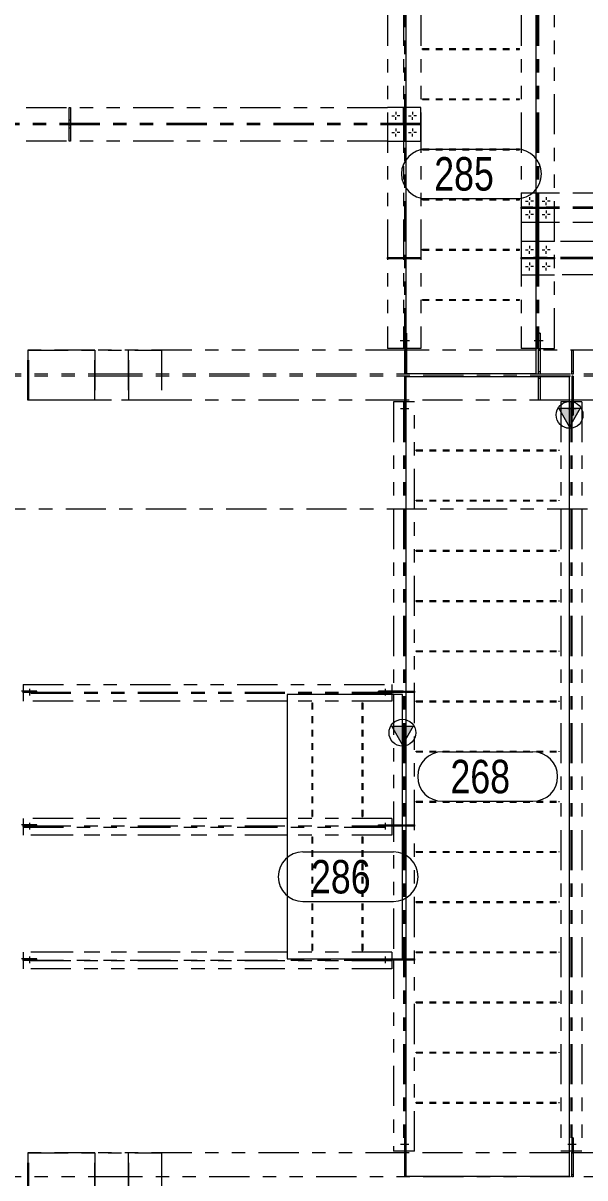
# Model space of a CAD drawing. Header units: millimetres. Extents: x 6786 to 7380, y -302 to 118.
# Drawn here: x 6900.1 to 6942.2, y -46 to 40.3 of the extents above; entities that cross this region are included whole.
import ezdxf

# ---------------------------------------------------------------- set-up
doc = ezdxf.new("R2010")
doc.units = ezdxf.units.MM
for name, pattern in [('XKITLINE00', [0]), ('XKITLINE02', [4, 2, -2]), ('XKITLINE03', [6, 3, -1, 1, -1]), ('XKITLINE04', [3, 0.5, -0.5, 0.5, -0.5, 0.5, -0.5]), ('XKITLINE05', [8, 3, -1, 1, -1, 1, -1])]:
    doc.linetypes.add(name, pattern=pattern)
for name, color, linetype, lineweight in [('Bolt', 7, 'Continuous', 0), ('Part', 2, 'Continuous', 0), ('PartMark', 3, 'Continuous', 0), ('S-GRID', 1, 'Continuous', 0)]:
    doc.layers.add(name, color=color, linetype=linetype, lineweight=lineweight)
doc.styles.add('Arial', font='arial.ttf')

msp = doc.modelspace()

# ---------------------------------------------------------------- hatches: boundary and pattern name
at = {"layer": 'Part'}
for points in [[(6940.209, 11.495), (6941.809, 11.495), (6941.009, 10.095)], [(6927.709, -12.255), (6929.309, -12.255), (6928.509, -13.655)]]:
    msp.add_hatch(color=7, dxfattribs=at).paths.add_polyline_path(points, flags=17)

# ---------------------------------------------------------------- linework, layer by layer
at = {"layer": 'Bolt', "color": 6, "linetype": 'XKITLINE00', "lineweight": 0}
for p, q in [((6927.709, 33.345), (6927.909, 33.345)), ((6928.009, 33.645), (6928.009, 33.445)), ((6928.009, 33.045), (6928.009, 33.245)), ((6928.309, 33.345), (6928.109, 33.345)), ((6928.959, 33.345), (6929.159, 33.345)), ((6929.259, 33.645), (6929.259, 33.445)), ((6929.259, 33.045), (6929.259, 33.245)), ((6929.559, 33.345), (6929.359, 33.345)), ((6927.709, 32.095), (6927.909, 32.095)), ((6928.009, 32.395), (6928.009, 32.195)), ((6928.009, 31.795), (6928.009, 31.995)), ((6928.309, 32.095), (6928.109, 32.095)), ((6928.959, 32.095), (6929.159, 32.095)), ((6929.259, 32.395), (6929.259, 32.195)), ((6929.259, 31.795), (6929.259, 31.995)), ((6929.559, 32.095), (6929.359, 32.095)), ((6937.709, 26.97), (6937.908, 26.97)), ((6938.009, 27.27), (6938.009, 27.07)), ((6938.009, 26.67), (6938.009, 26.87)), ((6938.309, 26.97), (6938.109, 26.97)), ((6938.959, 26.97), (6939.158, 26.97)), ((6939.259, 27.27), (6939.259, 27.07)), ((6939.259, 26.67), (6939.259, 26.87)), ((6939.559, 26.97), (6939.359, 26.97)), ((6937.709, 25.97), (6937.908, 25.97)), ((6938.009, 26.27), (6938.009, 26.07)), ((6938.309, 25.97), (6938.109, 25.97)), ((6938.959, 25.97), (6939.158, 25.97)), ((6939.259, 26.27), (6939.259, 26.07)), ((6939.559, 25.97), (6939.359, 25.97)), ((6938.009, 25.67), (6938.009, 25.87)), ((6939.259, 25.67), (6939.259, 25.87)), ((6937.709, 23.345), (6937.908, 23.345)), ((6938.009, 23.645), (6938.009, 23.445)), ((6938.309, 23.345), (6938.109, 23.345)), ((6938.959, 23.345), (6939.158, 23.345)), ((6939.259, 23.645), (6939.259, 23.445)), ((6939.559, 23.345), (6939.359, 23.345)), ((6938.009, 23.045), (6938.009, 23.245)), ((6939.259, 23.045), (6939.259, 23.245)), ((6937.709, 22.095), (6937.908, 22.095)), ((6938.009, 22.395), (6938.009, 22.195)), ((6938.009, 21.795), (6938.009, 21.995)), ((6938.309, 22.095), (6938.109, 22.095)), ((6938.959, 22.095), (6939.158, 22.095)), ((6939.259, 22.395), (6939.259, 22.195)), ((6939.259, 21.795), (6939.259, 21.995)), ((6939.559, 22.095), (6939.359, 22.095))]:
    msp.add_line(p, q, dxfattribs=at)
at = {"layer": 'Bolt', "color": 6, "linetype": 'XKITLINE02', "lineweight": 0}
for p, q in [((6929.04, 16.533), (6928.352, 16.533)), ((6929.04, 16.533), (6928.352, 16.533)), ((6929.04, 16.533), (6928.352, 16.533)), ((6929.04, 16.533), (6928.352, 16.533)), ((6939.04, 16.533), (6938.352, 16.533)), ((6939.04, 16.533), (6938.352, 16.533)), ((6939.04, 16.533), (6938.352, 16.533)), ((6939.04, 16.533), (6938.352, 16.533))]:
    msp.add_line(p, q, dxfattribs=at)
at = {"layer": 'Bolt', "color": 7, "linetype": 'XKITLINE02', "lineweight": 0}
for p, q in [((6928.371, 11.47), (6928.996, 11.47)), ((6928.371, 11.47), (6928.996, 11.47)), ((6940.871, 11.47), (6941.496, 11.47)), ((6940.871, 11.47), (6941.496, 11.47)), ((6900.665, -9.98), (6900.665, -9.48)), ((6900.665, -9.98), (6900.665, -9.48)), ((6927.227, -9.48), (6927.227, -9.98)), ((6927.227, -9.48), (6927.227, -9.98)), ((6900.665, -19.98), (6900.665, -19.48)), ((6900.665, -19.98), (6900.665, -19.48)), ((6927.227, -19.48), (6927.227, -19.98)), ((6927.227, -19.48), (6927.227, -19.98)), ((6900.665, -29.98), (6900.665, -29.48)), ((6900.665, -29.98), (6900.665, -29.48)), ((6927.227, -29.48), (6927.227, -29.98)), ((6927.227, -29.48), (6927.227, -29.98)), ((6928.996, -43.53), (6928.371, -43.53)), ((6928.996, -43.53), (6928.371, -43.53)), ((6941.496, -43.53), (6940.871, -43.53)), ((6941.496, -43.53), (6940.871, -43.53))]:
    msp.add_line(p, q, dxfattribs=at)
at = {"layer": 'Part', "color": 6, "linetype": 'XKITLINE05', "lineweight": 0}
for p, q in [((6927.384, 49.595), (6927.384, 15.97)), ((6928.584, 49.595), (6928.584, 15.97)), ((6928.684, 15.97), (6928.684, 49.595)), ((6929.884, 49.595), (6929.884, 15.97)), ((6937.384, 49.595), (6937.384, 15.97)), ((6938.584, 49.595), (6938.584, 15.97)), ((6938.684, 49.595), (6938.684, 15.97)), ((6939.884, 15.97), (6939.884, 49.595)), ((6892.384, 33.97), (6927.384, 33.97)), ((6903.584, 32.77), (6903.584, 33.97)), ((6903.584, 33.97), (6903.684, 33.97)), ((6903.684, 33.97), (6903.684, 32.77)), ((6929.884, 33.97), (6927.384, 33.97)), ((6928.584, 32.77), (6928.584, 33.97)), ((6928.584, 33.97), (6928.684, 33.97)), ((6928.684, 33.97), (6928.684, 32.77)), ((6929.884, 31.47), (6929.884, 33.97)), ((6903.684, 33.02), (6903.584, 33.02)), ((6928.684, 33.02), (6928.584, 33.02)), ((6929.884, 32.77), (6892.384, 32.77)), ((6929.884, 32.67), (6892.384, 32.67)), ((6903.684, 32.77), (6903.584, 32.77)), ((6903.584, 31.47), (6903.584, 32.67)), ((6903.584, 32.67), (6903.684, 32.67)), ((6903.684, 32.42), (6903.584, 32.42)), ((6903.684, 32.67), (6903.684, 31.47)), ((6927.384, 32.67), (6927.384, 32.77)), ((6927.384, 32.77), (6928.584, 32.77)), ((6928.584, 32.67), (6927.384, 32.67)), ((6928.334, 32.77), (6928.334, 32.67)), ((6928.584, 32.77), (6928.584, 32.67)), ((6928.684, 32.77), (6928.584, 32.77)), ((6928.584, 32.67), (6928.584, 31.47)), ((6928.584, 32.67), (6928.684, 32.67)), ((6928.684, 32.42), (6928.584, 32.42)), ((6928.684, 32.67), (6928.684, 32.77)), ((6928.684, 32.77), (6929.884, 32.77)), ((6928.684, 32.67), (6928.684, 31.47)), ((6929.884, 32.67), (6928.684, 32.67)), ((6928.934, 32.77), (6928.934, 32.67)), ((6929.884, 32.77), (6929.884, 32.67)), ((6927.384, 31.47), (6892.384, 31.47)), ((6903.684, 31.47), (6903.584, 31.47)), ((6927.384, 31.47), (6929.884, 31.47)), ((6928.684, 31.47), (6928.584, 31.47)), ((6937.384, 27.564), (6937.384, 25.376)), ((6939.884, 27.564), (6937.384, 27.564)), ((6938.584, 26.514), (6938.584, 27.564)), ((6938.584, 27.564), (6938.684, 27.564)), ((6938.684, 26.764), (6938.584, 26.764)), ((6938.684, 27.564), (6938.684, 26.514)), ((6952.259, 27.564), (6939.884, 27.564)), ((6937.384, 26.42), (6937.384, 26.52)), ((6937.384, 26.52), (6938.584, 26.52)), ((6952.259, 26.514), (6937.384, 26.514)), ((6952.259, 26.426), (6937.384, 26.426)), ((6938.584, 26.42), (6937.384, 26.42)), ((6938.334, 26.52), (6938.334, 26.42)), ((6938.584, 26.52), (6938.584, 26.42)), ((6938.684, 26.514), (6938.584, 26.514)), ((6938.584, 26.426), (6938.584, 25.376)), ((6938.584, 26.426), (6938.684, 26.426)), ((6938.684, 26.176), (6938.584, 26.176)), ((6938.684, 26.42), (6938.684, 26.52)), ((6938.684, 26.52), (6939.884, 26.52)), ((6938.684, 26.426), (6938.684, 25.376)), ((6939.884, 26.42), (6938.684, 26.42)), ((6938.934, 26.52), (6938.934, 26.42)), ((6939.884, 26.52), (6939.884, 26.42)), ((6939.884, 25.376), (6937.384, 25.376)), ((6938.684, 25.376), (6938.584, 25.376)), ((6952.259, 25.376), (6939.884, 25.376)), ((6939.884, 23.97), (6937.384, 23.97)), ((6937.384, 23.97), (6937.384, 21.47)), ((6938.584, 22.77), (6938.584, 23.97)), ((6938.584, 23.97), (6938.684, 23.97)), ((6938.684, 23.97), (6938.684, 22.77)), ((6951.321, 23.97), (6939.884, 23.97)), ((6927.384, 22.67), (6927.384, 22.77)), ((6927.384, 22.77), (6928.584, 22.77)), ((6928.584, 22.67), (6927.384, 22.67)), ((6928.334, 22.77), (6928.334, 22.67)), ((6928.584, 22.77), (6928.584, 22.67)), ((6928.684, 22.67), (6928.684, 22.77)), ((6928.684, 22.77), (6929.884, 22.77)), ((6929.884, 22.67), (6928.684, 22.67)), ((6928.934, 22.77), (6928.934, 22.67)), ((6929.884, 22.77), (6929.884, 22.67)), ((6937.384, 22.67), (6937.384, 22.77)), ((6937.384, 22.77), (6938.584, 22.77)), ((6951.321, 22.77), (6937.384, 22.77)), ((6938.584, 22.67), (6937.384, 22.67)), ((6951.321, 22.67), (6937.384, 22.67)), ((6938.334, 22.77), (6938.334, 22.67)), ((6938.684, 23.02), (6938.584, 23.02)), ((6938.684, 22.77), (6938.584, 22.77)), ((6938.584, 22.77), (6938.584, 22.67)), ((6938.584, 22.67), (6938.584, 21.47)), ((6938.584, 22.67), (6938.684, 22.67)), ((6938.684, 22.67), (6938.684, 22.77)), ((6938.684, 22.77), (6939.884, 22.77)), ((6938.684, 22.67), (6938.684, 21.47)), ((6939.884, 22.67), (6938.684, 22.67)), ((6938.934, 22.77), (6938.934, 22.67)), ((6939.884, 22.77), (6939.884, 22.67)), ((6938.684, 22.42), (6938.584, 22.42)), ((6937.384, 21.47), (6939.884, 21.47)), ((6938.684, 21.47), (6938.584, 21.47)), ((6951.446, 21.47), (6939.884, 21.47)), ((6928.809, 17.095), (6928.684, 17.095)), ((6928.684, 17.095), (6928.684, 15.97)), ((6928.684, 17.095), (6928.809, 17.095)), ((6928.809, 17.095), (6928.809, 14.045)), ((6938.809, 17.095), (6938.684, 17.095)), ((6938.684, 17.095), (6938.684, 15.97)), ((6938.684, 17.095), (6938.809, 17.095)), ((6938.809, 17.095), (6938.809, 15.97)), ((6905.509, 15.845), (6896.446, 15.845)), ((6900.509, 15.845), (6900.509, 12.095)), ((6900.509, 15.845), (6910.509, 15.845)), ((6900.509, 12.095), (6900.509, 15.845)), ((6900.588, 12.095), (6900.588, 15.845)), ((6905.509, 15.845), (6905.509, 12.095)), ((6928.759, 15.845), (6905.509, 15.845)), ((6905.509, 12.095), (6905.509, 15.845)), ((6908.009, 15.845), (6908.009, 12.095)), ((6908.049, 12.095), (6908.049, 15.845)), ((6910.509, 15.845), (6910.509, 12.095)), ((6910.509, 15.845), (6910.509, 12.095)), ((6928.759, 15.97), (6927.384, 15.97)), ((6929.884, 15.97), (6928.684, 15.97)), ((6928.684, 15.97), (6928.684, 15.848)), ((6928.684, 15.908), (6928.759, 15.908)), ((6928.809, 15.908), (6928.684, 15.908)), ((6928.684, 15.848), (6928.684, 15.845)), ((6928.684, 15.845), (6928.684, 15.848)), ((6928.684, 15.845), (6928.809, 15.845)), ((6928.809, 15.845), (6928.684, 15.845)), ((6928.809, 15.845), (6928.684, 15.845)), ((6928.684, 15.845), (6928.809, 15.845)), ((6928.684, 14.045), (6928.684, 15.845)), ((6938.509, 15.845), (6928.759, 15.845)), ((6938.509, 15.97), (6937.384, 15.97)), ((6938.509, 15.97), (6939.884, 15.97)), ((6952.071, 15.845), (6938.509, 15.845)), ((6938.684, 15.97), (6938.684, 15.848)), ((6938.684, 15.908), (6938.809, 15.908)), ((6938.684, 15.908), (6938.809, 15.908)), ((6938.684, 15.848), (6938.684, 15.845)), ((6938.684, 15.845), (6938.684, 15.848)), ((6938.684, 15.845), (6938.809, 15.845)), ((6938.809, 15.845), (6938.684, 15.845)), ((6938.809, 15.845), (6938.684, 15.845)), ((6938.684, 15.845), (6938.809, 15.845)), ((6938.684, 14.045), (6938.684, 15.845)), ((6938.809, 15.97), (6938.809, 15.845)), ((6938.809, 15.845), (6938.809, 14.045)), ((6941.171, 14.045), (6941.171, 15.845)), ((6941.171, 15.845), (6941.271, 15.845)), ((6941.271, 15.845), (6941.271, 14.045)), ((6908.009, 14.045), (6858.196, 14.045)), ((6908.009, 13.895), (6858.196, 13.895)), ((6957.071, 14.045), (6908.009, 14.045)), ((6908.009, 14.045), (6908.009, 13.895)), ((6908.009, 14.045), (6908.009, 13.895)), ((6957.071, 13.895), (6908.009, 13.895)), ((6928.671, 13.895), (6928.671, 12.095)), ((6928.771, 13.895), (6928.671, 13.895)), ((6928.684, 14.233), (6928.809, 14.233)), ((6928.684, 14.233), (6928.809, 14.233)), ((6928.809, 14.045), (6928.684, 14.045)), ((6928.771, 13.895), (6928.771, 10.97)), ((6938.684, 14.233), (6938.809, 14.233)), ((6938.684, 14.233), (6938.809, 14.233)), ((6938.809, 14.045), (6938.684, 14.045)), ((6938.684, 12.095), (6938.684, 13.895)), ((6938.684, 13.895), (6938.809, 13.895)), ((6938.809, 13.895), (6938.809, 12.095)), ((6941.271, 14.233), (6941.171, 14.233)), ((6941.271, 14.045), (6941.171, 14.045)), ((6941.171, 13.895), (6941.171, 12.095)), ((6941.271, 13.895), (6941.171, 13.895)), ((6941.271, 13.895), (6941.271, 12.095)), ((6928.671, 13.708), (6928.771, 13.708)), ((6928.771, 13.708), (6928.671, 13.708)), ((6938.809, 13.708), (6938.684, 13.708)), ((6941.171, 13.708), (6941.271, 13.708)), ((6941.171, 13.708), (6941.271, 13.708)), ((6905.509, 12.095), (6899.134, 12.095)), ((6910.509, 12.095), (6900.509, 12.095)), ((6928.759, 12.095), (6905.509, 12.095)), ((6928.671, 12.095), (6928.671, 11.97)), ((6928.771, 12.095), (6928.671, 12.095)), ((6928.671, 12.095), (6928.771, 12.095)), ((6928.771, 12.095), (6928.671, 12.095)), ((6928.671, 12.095), (6928.771, 12.095)), ((6941.009, 12.095), (6928.759, 12.095)), ((6938.809, 12.095), (6938.684, 12.095)), ((6952.071, 12.095), (6941.009, 12.095)), ((6941.171, 12.095), (6941.171, 11.97)), ((6941.271, 12.095), (6941.171, 12.095)), ((6941.171, 12.095), (6941.271, 12.095)), ((6941.271, 12.095), (6941.171, 12.095)), ((6941.171, 12.095), (6941.271, 12.095)), ((6941.271, 12.095), (6941.271, 12.092)), ((6941.271, 12.092), (6941.271, 12.083)), ((6941.271, 12.083), (6941.271, 12.092)), ((6928.759, 11.97), (6927.852, 11.97)), ((6927.852, 11.97), (6927.852, -9.905)), ((6928.596, 11.97), (6928.596, -44.03)), ((6928.671, 12.033), (6928.759, 12.033)), ((6928.771, 12.033), (6928.671, 12.033)), ((6928.671, 11.97), (6928.671, -44.03)), ((6928.671, 11.97), (6928.671, 10.97)), ((6929.415, 11.97), (6928.759, 11.97)), ((6929.415, -44.03), (6929.415, 11.97)), ((6941.009, 11.97), (6940.352, 11.97)), ((6940.352, 11.97), (6940.352, -44.03)), ((6941.915, 11.97), (6941.009, 11.97)), ((6941.096, 11.97), (6941.096, -44.03)), ((6941.271, 12.033), (6941.171, 12.033)), ((6941.171, 12.033), (6941.271, 12.033)), ((6941.171, 11.97), (6941.171, -44.03)), ((6941.171, 11.97), (6941.171, 10.97)), ((6941.271, 12.052), (6941.271, 12.083)), ((6941.271, 12.052), (6941.271, 11.97)), ((6941.271, 11.97), (6941.271, 10.97)), ((6941.915, 11.97), (6941.915, -44.03)), ((6928.771, 10.97), (6928.671, 10.97)), ((6928.671, 10.97), (6928.771, 10.97)), ((6941.271, 10.97), (6941.171, 10.97)), ((6941.171, 10.97), (6941.271, 10.97)), ((6900.165, -9.155), (6900.165, -10.405)), ((6900.165, -9.155), (6927.727, -9.155)), ((6927.727, -9.155), (6927.727, -9.905)), ((6900.165, -9.645), (6900.043, -9.645)), ((6900.165, -9.745), (6900.102, -9.745)), ((6901.165, -9.645), (6900.165, -9.645)), ((6927.727, -9.745), (6900.165, -9.745)), ((6901.165, -9.745), (6900.165, -9.745)), ((6927.727, -9.814), (6900.165, -9.814)), ((6901.165, -9.745), (6901.165, -9.645)), ((6901.165, -9.745), (6901.165, -9.645)), ((6927.727, -9.645), (6926.727, -9.645)), ((6926.727, -9.645), (6926.727, -9.745)), ((6926.727, -9.745), (6926.727, -9.645)), ((6927.727, -9.745), (6926.727, -9.745)), ((6927.852, -9.645), (6927.727, -9.645)), ((6927.809, -9.745), (6927.727, -9.745)), ((6927.727, -9.905), (6927.727, -10.405)), ((6927.79, -9.645), (6927.79, -9.745)), ((6927.79, -9.745), (6927.79, -9.645)), ((6927.809, -9.745), (6927.841, -9.745)), ((6927.849, -9.745), (6927.841, -9.745)), ((6927.841, -9.745), (6927.849, -9.745)), ((6927.852, -9.745), (6927.849, -9.745)), ((6928.596, -9.645), (6927.852, -9.645)), ((6927.852, -9.745), (6927.852, -9.645)), ((6927.852, -9.645), (6927.852, -9.745)), ((6927.852, -9.645), (6927.852, -9.745)), ((6928.596, -9.745), (6927.852, -9.745)), ((6927.852, -9.905), (6927.852, -29.655)), ((6928.409, -9.745), (6928.409, -9.645)), ((6928.409, -9.745), (6928.409, -9.645)), ((6928.596, -9.645), (6928.596, -9.745)), ((6928.671, -9.745), (6928.671, -9.645)), ((6928.671, -9.645), (6929.415, -9.645)), ((6929.415, -9.745), (6928.671, -9.745)), ((6928.859, -9.645), (6928.859, -9.745)), ((6929.415, -9.645), (6929.415, -9.745)), ((6919.884, -10.405), (6900.165, -10.405)), ((6927.727, -10.405), (6919.884, -10.405)), ((6900.165, -19.645), (6900.043, -19.645)), ((6900.165, -19.745), (6900.102, -19.745)), ((6900.165, -19.155), (6900.165, -20.405)), ((6919.884, -19.155), (6900.165, -19.155)), ((6901.165, -19.645), (6900.165, -19.645)), ((6927.727, -19.745), (6900.165, -19.745)), ((6901.165, -19.745), (6900.165, -19.745)), ((6900.165, -19.814), (6927.727, -19.814)), ((6901.165, -19.745), (6901.165, -19.645)), ((6901.165, -19.745), (6901.165, -19.645)), ((6927.727, -19.155), (6919.884, -19.155)), ((6926.727, -19.645), (6928.596, -19.645)), ((6926.727, -19.645), (6926.727, -19.745)), ((6926.727, -19.745), (6926.727, -19.645)), ((6928.596, -19.745), (6926.727, -19.745)), ((6927.727, -19.155), (6927.727, -20.405)), ((6927.79, -19.745), (6927.79, -19.645)), ((6927.79, -19.745), (6927.79, -19.645)), ((6927.852, -19.645), (6927.852, -19.745)), ((6927.852, -19.745), (6927.852, -19.645)), ((6927.852, -19.645), (6927.852, -19.745)), ((6928.409, -19.745), (6928.409, -19.645)), ((6928.409, -19.645), (6928.409, -19.745)), ((6928.596, -19.645), (6928.596, -19.745)), ((6928.671, -19.745), (6928.671, -19.645)), ((6928.671, -19.645), (6929.415, -19.645)), ((6929.415, -19.745), (6928.671, -19.745)), ((6928.859, -19.645), (6928.859, -19.745)), ((6929.415, -19.645), (6929.415, -19.745)), ((6919.884, -20.405), (6900.165, -20.405)), ((6927.727, -20.405), (6900.165, -20.405)), ((6900.165, -29.155), (6900.165, -30.405)), ((6919.884, -29.155), (6900.165, -29.155)), ((6927.727, -29.155), (6900.165, -29.155)), ((6927.727, -29.155), (6927.727, -29.745)), ((6900.165, -29.645), (6900.043, -29.645)), ((6900.165, -29.745), (6900.102, -29.745)), ((6901.165, -29.645), (6900.165, -29.645)), ((6900.165, -29.745), (6927.727, -29.745)), ((6901.165, -29.745), (6900.165, -29.745)), ((6927.727, -29.814), (6900.165, -29.814)), ((6901.165, -29.745), (6901.165, -29.645)), ((6901.165, -29.745), (6901.165, -29.645)), ((6926.727, -29.645), (6928.596, -29.645)), ((6926.727, -29.645), (6926.727, -29.745)), ((6926.727, -29.745), (6926.727, -29.645)), ((6927.727, -29.745), (6926.727, -29.745)), ((6927.727, -29.655), (6927.727, -30.405)), ((6927.809, -29.745), (6927.727, -29.745)), ((6927.79, -29.645), (6927.79, -29.745)), ((6927.79, -29.655), (6927.79, -29.745)), ((6927.809, -29.745), (6927.841, -29.745)), ((6927.849, -29.745), (6927.841, -29.745)), ((6927.841, -29.745), (6927.849, -29.745)), ((6927.852, -29.745), (6927.849, -29.745)), ((6927.852, -29.745), (6927.852, -29.645)), ((6927.852, -29.645), (6927.852, -29.745)), ((6927.852, -29.645), (6927.852, -29.745)), ((6927.852, -29.655), (6927.852, -44.03)), ((6928.596, -29.745), (6927.852, -29.745)), ((6928.409, -29.745), (6928.409, -29.645)), ((6928.409, -29.745), (6928.409, -29.645)), ((6928.596, -29.645), (6928.596, -29.745)), ((6928.671, -29.745), (6928.671, -29.645)), ((6928.671, -29.645), (6929.415, -29.645)), ((6929.415, -29.745), (6928.671, -29.745)), ((6928.859, -29.645), (6928.859, -29.745)), ((6929.415, -29.645), (6929.415, -29.745)), ((6927.727, -30.405), (6900.165, -30.405)), ((6928.771, -43.03), (6928.671, -43.03)), ((6928.671, -43.03), (6928.671, -44.03)), ((6928.671, -43.03), (6928.771, -43.03)), ((6928.771, -43.03), (6928.771, -45.955)), ((6941.271, -43.03), (6941.171, -43.03)), ((6941.171, -43.03), (6941.171, -44.03)), ((6941.171, -43.03), (6941.271, -43.03)), ((6941.271, -43.03), (6941.271, -44.03)), ((6905.509, -44.155), (6899.134, -44.155)), ((6900.509, -44.155), (6900.509, -47.905)), ((6900.509, -44.155), (6910.509, -44.155)), ((6900.509, -47.905), (6900.509, -44.155)), ((6900.588, -47.905), (6900.588, -44.155)), ((6905.509, -44.155), (6905.509, -47.905)), ((6928.759, -44.155), (6905.509, -44.155)), ((6905.509, -47.905), (6905.509, -44.155)), ((6908.009, -44.155), (6908.009, -47.905)), ((6908.049, -47.905), (6908.049, -44.155)), ((6910.509, -44.155), (6910.509, -47.905)), ((6910.509, -44.155), (6910.509, -47.905)), ((6928.759, -44.03), (6927.852, -44.03)), ((6928.671, -44.03), (6928.671, -44.152)), ((6928.671, -44.092), (6928.759, -44.092)), ((6928.671, -44.152), (6928.671, -44.155)), ((6928.671, -44.152), (6928.671, -45.955)), ((6928.671, -44.155), (6928.771, -44.155)), ((6928.771, -44.155), (6928.671, -44.155)), ((6928.771, -44.155), (6928.671, -44.155)), ((6928.671, -44.155), (6928.771, -44.155)), ((6929.415, -44.03), (6928.759, -44.03)), ((6928.771, -44.092), (6928.759, -44.092)), ((6941.009, -44.155), (6928.759, -44.155)), ((6941.009, -44.03), (6940.352, -44.03)), ((6941.915, -44.03), (6941.009, -44.03)), ((6952.134, -44.155), (6941.009, -44.155)), ((6941.171, -44.03), (6941.171, -44.152)), ((6941.171, -44.092), (6941.271, -44.092)), ((6941.171, -44.092), (6941.271, -44.092)), ((6941.171, -44.152), (6941.171, -44.155)), ((6941.171, -45.955), (6941.171, -44.152)), ((6941.171, -44.155), (6941.271, -44.155)), ((6941.271, -44.155), (6941.171, -44.155)), ((6941.271, -44.155), (6941.171, -44.155)), ((6941.171, -44.155), (6941.271, -44.155)), ((6941.271, -44.03), (6941.271, -44.092)), ((6941.271, -44.092), (6941.271, -44.155)), ((6941.271, -44.112), (6941.271, -45.955)), ((6908.009, -45.955), (6858.321, -45.955)), ((6957.071, -45.955), (6908.009, -45.955)), ((6908.009, -45.955), (6908.009, -46.105)), ((6908.009, -45.955), (6908.009, -46.105)), ((6928.671, -45.767), (6928.771, -45.767)), ((6928.671, -45.767), (6928.771, -45.767)), ((6928.771, -45.955), (6928.671, -45.955)), ((6941.171, -45.767), (6941.271, -45.767)), ((6941.171, -45.767), (6941.271, -45.767)), ((6941.271, -45.955), (6941.171, -45.955))]:
    msp.add_line(p, q, dxfattribs=at)
at = {"layer": 'Part', "color": 7, "linetype": 'XKITLINE00', "lineweight": 0}
for p, q in [((6928.759, 49.595), (6928.759, 14.095)), ((6938.509, 14.095), (6938.509, 49.595)), ((6928.759, 14.095), (6938.509, 14.095)), ((6928.759, 13.845), (6928.759, -45.905)), ((6941.009, 13.845), (6928.759, 13.845)), ((6941.009, -45.905), (6941.009, 13.845)), ((6941.009, 10.095), (6940.209, 11.495)), ((6940.209, 11.495), (6941.809, 11.495)), ((6941.809, 11.495), (6941.009, 10.095)), ((6919.884, -9.905), (6919.884, -29.655)), ((6928.509, -9.905), (6919.884, -9.905)), ((6928.509, -29.655), (6928.509, -9.905)), ((6928.509, -13.655), (6927.709, -12.255)), ((6927.709, -12.255), (6929.309, -12.255)), ((6929.309, -12.255), (6928.509, -13.655)), ((6919.884, -29.655), (6928.509, -29.655)), ((6928.759, -45.905), (6941.009, -45.905))]:
    msp.add_line(p, q, dxfattribs=at)
at = {"layer": 'Part', "color": 2, "linetype": 'XKITLINE04', "lineweight": 0}
for p, q in [((6930.009, 38.314), (6930.009, 38.376)), ((6930.009, 38.376), (6937.259, 38.376)), ((6930.009, 38.314), (6937.259, 38.314)), ((6937.259, 38.314), (6937.259, 38.376)), ((6930.009, 34.564), (6930.009, 34.626)), ((6930.009, 34.626), (6937.259, 34.626)), ((6930.009, 34.564), (6937.259, 34.564)), ((6937.259, 34.564), (6937.259, 34.626)), ((6930.009, 30.814), (6930.009, 30.876)), ((6930.009, 30.876), (6937.259, 30.876)), ((6930.009, 30.814), (6937.259, 30.814)), ((6937.259, 30.814), (6937.259, 30.876)), ((6930.009, 27.064), (6930.009, 27.126)), ((6930.009, 27.126), (6937.259, 27.126)), ((6930.009, 27.064), (6937.259, 27.064)), ((6937.259, 27.064), (6937.259, 27.126)), ((6930.009, 23.314), (6930.009, 23.376)), ((6930.009, 23.376), (6937.259, 23.376)), ((6930.009, 23.314), (6937.259, 23.314)), ((6937.259, 23.314), (6937.259, 23.376)), ((6930.009, 19.564), (6930.009, 19.626)), ((6930.009, 19.626), (6937.259, 19.626)), ((6930.009, 19.564), (6937.259, 19.564)), ((6937.259, 19.564), (6937.259, 19.626)), ((6929.54, 8.314), (6929.54, 8.376)), ((6929.54, 8.376), (6940.227, 8.376)), ((6929.54, 8.314), (6940.227, 8.314)), ((6940.227, 8.314), (6940.227, 8.376)), ((6929.54, 4.564), (6929.54, 4.626)), ((6929.54, 4.626), (6940.227, 4.626)), ((6929.54, 4.564), (6940.227, 4.564)), ((6940.227, 4.564), (6940.227, 4.626)), ((6929.54, 0.814), (6929.54, 0.876)), ((6929.54, 0.876), (6940.227, 0.876)), ((6940.227, 0.814), (6940.227, 0.876)), ((6929.54, 0.814), (6940.227, 0.814)), ((6929.54, -2.936), (6929.54, -2.874)), ((6929.54, -2.874), (6940.227, -2.874)), ((6929.54, -2.936), (6940.227, -2.936)), ((6940.227, -2.936), (6940.227, -2.874)), ((6929.54, -6.686), (6929.54, -6.624)), ((6929.54, -6.624), (6940.227, -6.624)), ((6929.54, -6.686), (6940.227, -6.686)), ((6940.227, -6.686), (6940.227, -6.624)), ((6921.727, -10.53), (6921.79, -10.53)), ((6921.727, -10.53), (6921.727, -19.03)), ((6921.79, -10.53), (6921.79, -19.03)), ((6925.477, -10.53), (6925.54, -10.53)), ((6925.477, -10.53), (6925.477, -19.03)), ((6925.54, -10.53), (6925.54, -19.03)), ((6929.54, -10.436), (6929.54, -10.374)), ((6929.54, -10.374), (6940.227, -10.374)), ((6929.54, -10.436), (6940.227, -10.436)), ((6940.227, -10.436), (6940.227, -10.374)), ((6929.54, -14.186), (6929.54, -14.124)), ((6929.54, -14.124), (6940.227, -14.124)), ((6929.54, -14.186), (6940.227, -14.186)), ((6940.227, -14.186), (6940.227, -14.124)), ((6929.54, -17.936), (6929.54, -17.874)), ((6929.54, -17.874), (6940.227, -17.874)), ((6929.54, -17.936), (6940.227, -17.936)), ((6940.227, -17.936), (6940.227, -17.874)), ((6921.727, -19.03), (6921.79, -19.03)), ((6925.477, -19.03), (6925.54, -19.03)), ((6921.727, -20.53), (6921.79, -20.53)), ((6921.727, -20.53), (6921.727, -29.03)), ((6921.79, -20.53), (6921.79, -29.03)), ((6925.477, -20.53), (6925.54, -20.53)), ((6925.477, -20.53), (6925.477, -29.03)), ((6925.54, -20.53), (6925.54, -29.03)), ((6929.54, -21.686), (6929.54, -21.624)), ((6929.54, -21.624), (6940.227, -21.624)), ((6929.54, -21.686), (6940.227, -21.686)), ((6940.227, -21.686), (6940.227, -21.624)), ((6929.54, -25.436), (6929.54, -25.374)), ((6929.54, -25.374), (6940.227, -25.374)), ((6929.54, -25.436), (6940.227, -25.436)), ((6940.227, -25.436), (6940.227, -25.374)), ((6921.727, -29.03), (6921.79, -29.03)), ((6925.477, -29.03), (6925.54, -29.03)), ((6929.54, -29.186), (6929.54, -29.124)), ((6929.54, -29.124), (6940.227, -29.124)), ((6929.54, -29.186), (6940.227, -29.186)), ((6940.227, -29.186), (6940.227, -29.124)), ((6929.54, -32.936), (6929.54, -32.874)), ((6929.54, -32.874), (6940.227, -32.874)), ((6929.54, -32.936), (6940.227, -32.936)), ((6940.227, -32.936), (6940.227, -32.874)), ((6929.54, -36.686), (6929.54, -36.624)), ((6929.54, -36.624), (6940.227, -36.624)), ((6929.54, -36.686), (6940.227, -36.686)), ((6940.227, -36.686), (6940.227, -36.624)), ((6929.54, -40.436), (6929.54, -40.374)), ((6929.54, -40.374), (6940.227, -40.374)), ((6929.54, -40.436), (6940.227, -40.436)), ((6940.227, -40.436), (6940.227, -40.374))]:
    msp.add_line(p, q, dxfattribs=at)
at = {"layer": 'Part', "color": 7, "linetype": 'XKITLINE00', "lineweight": 0}
for centre in [(6941.009, 10.995), (6928.509, -12.755)]:
    msp.add_circle(centre, 1, dxfattribs=at)
at = {"layer": 'PartMark', "color": 1, "linetype": 'XKITLINE00', "lineweight": 0}
for p, q in [((6930.288, 30.864), (6937.051, 30.864)), ((6930.288, 27.164), (6937.051, 27.164)), ((6931.502, -14.18), (6938.265, -14.18)), ((6931.502, -17.88), (6938.265, -17.88)), ((6921.074, -21.669), (6927.837, -21.669)), ((6921.074, -25.369), (6927.837, -25.369))]:
    msp.add_line(p, q, dxfattribs=at)
for centre, start, end in [((6930.288, 29.014), 90, 270), ((6937.051, 29.014), 270, 90), ((6931.502, -16.03), 90, 270), ((6938.265, -16.03), 270, 90), ((6921.074, -23.519), 90, 270), ((6927.837, -23.519), 270, 90)]:
    msp.add_arc(centre, 1.85, start, end, dxfattribs=at)
at = {"layer": 'S-GRID', "color": 4, "linetype": 'XKITLINE03', "lineweight": 0}
msp.add_line((6837.336, 3.97), (7235.007, 3.97), dxfattribs=at)

# ---------------------------------------------------------------- texts
at = {"layer": 'PartMark', "color": 7, "style": 'Arial', "width": 0.765}
for s, p in [('285', (6930.888, 27.764)), ('268', (6932.102, -17.28)), ('286', (6921.674, -24.769))]:
    msp.add_text(s, height=2.5, dxfattribs=at).set_placement(p)

doc.saveas('drawing.dxf')
